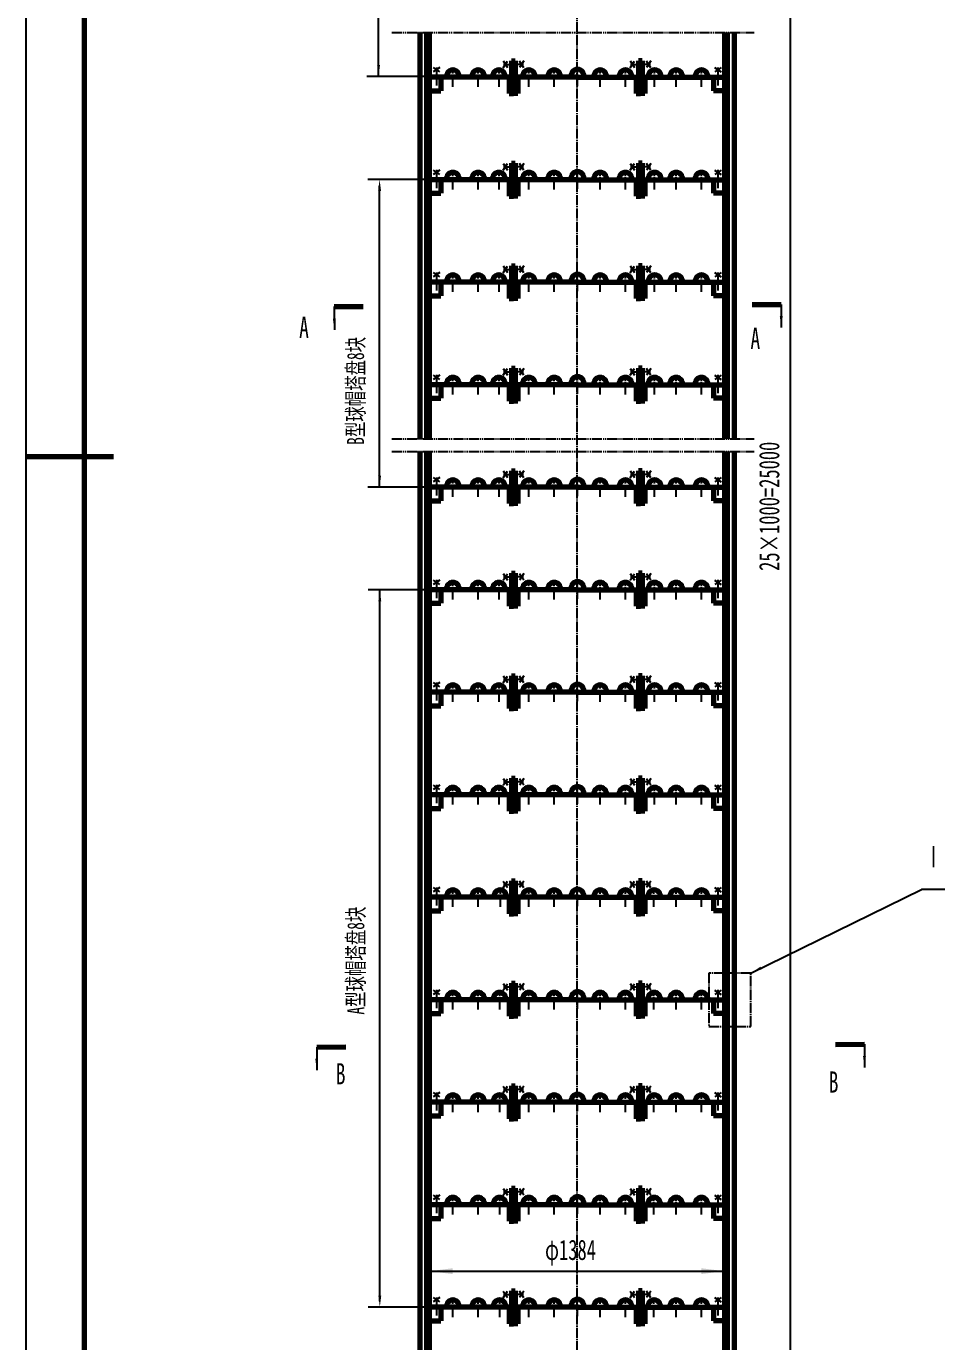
# Model space of a CAD drawing. Header units: millimetres. Extents: x -3570 to 3570, y -5049 to 5049.
# Drawn here: x -3570 to -883, y -2590 to 1259 of the extents above; entities that cross this region are included whole.
import ezdxf

# ---------------------------------------------------------------- set-up
doc = ezdxf.new("R2010")
doc.units = ezdxf.units.MM
doc.linetypes.add('EB_DASHDOT', pattern=[39, 30, -3, 3, -3])
doc.linetypes.add('EB_DASHDOTDOT', pattern=[45, 30, -3, 3, -3, 3, -3])
for name, color, linetype, lineweight in [('CAXA0', 7, 'Continuous', 70), ('CAXA1', 1, 'EB_DASHDOT', 25), ('CAXA3', 7, 'Continuous', 25), ('CAXA4', 3, 'Continuous', 25)]:
    doc.layers.add(name, color=color, linetype=linetype, lineweight=lineweight)
doc.styles.add('UserTxtStyle9', font='SimSun.ttf', dxfattribs={"width": 0.667})
doc.styles.add('标准', font='SIMFANG.TTF', dxfattribs={"width": 0.667})
doc.dimstyles.new('标准', dxfattribs={"dimtxt": 3.5, "dimasz": 4, "dimexe": 2, "dimexo": 0, "dimtad": 1, "dimdsep": 46, "dimtxsty": '标准', "dimcen": 0, "dimdle": 6, "dimaunit": 1, "dimazin": 2, "dimtfac": 1, "dimtdec": 3, "dimtmove": 0, "dimatfit": 3, "dimfxl": 0, "dimtolj": 1, "dimtzin": 0, "dimarcsym": 0})

# ---------------------------------------------------------------- blocks, each defined once
blk = doc.blocks.new('*CAXBLOCK3334')
at = {"layer": 'CAXA4', "linetype": 'Continuous', "lineweight": 25}
blk.add_hatch(color=0, dxfattribs=at).paths.add_polyline_path([(-1450.1, -1511.6), (-1417.7, -1500.5), (-1421.4, -1492.8)], flags=0)
at = {"layer": 'CAXA4', "color": 0, "linetype": 'Continuous', "lineweight": 25}
for p in [(-1450.1, -1511.6), (-882.6, -1267.3)]:
    blk.add_line(p, (-950.8, -1267.3), dxfattribs=at)
at = {"layer": 'CAXA4', "color": 0, "linetype": 'Continuous', "lineweight": 25, "insert": (-943.5, -1139.8), "char_height": 62.04, "attachment_point": 1, "style": 'UserTxtStyle9'}
blk.add_mtext('\\fSimSun;Ⅰ', dxfattribs=at)
blk = doc.blocks.new('CAXBLOCK43', base_point=(-2668.9, 439.2))
at = {"layer": 'CAXA4', "linetype": 'Continuous', "lineweight": 25}
for points in [[(-2668.6, 371.2), (-2673, 405.1), (-2664.5, 405.2)], [(-1360.7, 377.6), (-1365.1, 411.5), (-1356.6, 411.6)]]:
    blk.add_hatch(color=0, dxfattribs=at).paths.add_polyline_path(points, flags=0)
at = {"layer": 'CAXA4', "color": 0, "linetype": 'Continuous', "lineweight": 70}
for p, q in [((-2668.9, 439.2), (-2583.9, 439.6)), ((-1446, 445.2), (-1361, 445.6))]:
    blk.add_line(p, q, dxfattribs=at)
at = {"layer": 'CAXA4', "color": 0, "linetype": 'Continuous', "lineweight": 25}
for p, q in [((-2668.9, 439.2), (-2668.6, 371.2)), ((-1361, 445.6), (-1360.7, 377.6))]:
    blk.add_line(p, q, dxfattribs=at)
at = {"layer": 'CAXA4', "color": 0, "linetype": 'Continuous', "lineweight": 25, "char_height": 62.04, "attachment_point": 1, "style": 'UserTxtStyle9'}
for insert in [(-2771.5, 409.5), (-1450.8, 377.4)]:
    blk.add_mtext('\\fSimSun;A', dxfattribs=dict(at, insert=insert))
blk = doc.blocks.new('CAXBLOCK56', base_point=(-2720.3, -1727.9))
at = {"layer": 'CAXA4', "linetype": 'Continuous', "lineweight": 25}
for points in [[(-2720, -1795.9), (-2724.4, -1762), (-2715.9, -1761.9)], [(-1117.2, -1787.9), (-1121.6, -1753.9), (-1113.1, -1753.9)]]:
    blk.add_hatch(color=0, dxfattribs=at).paths.add_polyline_path(points, flags=0)
at = {"layer": 'CAXA4', "color": 0, "linetype": 'Continuous', "lineweight": 70}
for p, q in [((-2720.3, -1727.9), (-2635.3, -1727.5)), ((-1202.5, -1720.4), (-1117.5, -1719.9))]:
    blk.add_line(p, q, dxfattribs=at)
at = {"layer": 'CAXA4', "color": 0, "linetype": 'Continuous', "lineweight": 25}
for p, q in [((-2720.3, -1727.9), (-2720, -1795.9)), ((-1117.5, -1719.9), (-1117.2, -1787.9))]:
    blk.add_line(p, q, dxfattribs=at)
at = {"layer": 'CAXA4', "color": 0, "linetype": 'Continuous', "lineweight": 25, "char_height": 62.04, "attachment_point": 1, "style": 'UserTxtStyle9'}
for insert in [(-2664.2, -1775.2), (-1221.7, -1799.3)]:
    blk.add_mtext('\\fSimSun;B', dxfattribs=dict(at, insert=insert))
blk = doc.blocks.new('*CAXBLOCK6364')
at = {"layer": 'CAXA4', "linetype": 'Continuous', "lineweight": 25}
for points in [[(-1333.9, 2610.5), (-1325.4, 2542.5), (-1342.4, 2542.5)], [(-1333.9, -2827.2), (-1325.4, -2759.2), (-1342.4, -2759.2)]]:
    blk.add_hatch(color=0, dxfattribs=at).paths.add_polyline_path(points, flags=0)
at = {"layer": 'CAXA4', "color": 0, "linetype": 'Continuous', "lineweight": 25}
for p, q in [((-1526.1, 2610.5), (-1299.9, 2610.5)), ((-1333.9, -2827.2), (-1333.9, 2610.5)), ((-1526.7, -2827.2), (-1299.9, -2827.2))]:
    blk.add_line(p, q, dxfattribs=at)
at = {"layer": 'CAXA4', "color": 0, "linetype": 'Continuous', "lineweight": 25, "insert": (-1426, -334.4), "char_height": 59.5, "attachment_point": 1, "rotation": 90, "style": '标准'}
blk.add_mtext('\\fFangSong_GB2312;25×1000=25000', dxfattribs=at)
blk = doc.blocks.new('CAXBLOCK64', base_point=(3400, -4879))
at = {"layer": 'CAXA0', "color": 0, "linetype": 'Continuous', "lineweight": 25}
blk.add_line((-3570, -5049), (-3570, 5049), dxfattribs=at)
at = {"layer": 'CAXA0', "color": 0, "linetype": 'Continuous', "lineweight": 70}
for p, q in [((-3400, -4879), (-3400, 4879)), ((-3570, 0), (-3315, 0))]:
    blk.add_line(p, q, dxfattribs=at)
blk = doc.blocks.new('*CAXBLOCK7677')
at = {"layer": 'CAXA4', "linetype": 'Continuous', "lineweight": 25}
for points in [[(-2390.7, -2383.9), (-2322.7, -2392.4), (-2322.7, -2375.4)], [(-1526.7, -2383.9), (-1594.7, -2392.4), (-1594.7, -2375.4)]]:
    blk.add_hatch(color=0, dxfattribs=at).paths.add_polyline_path(points, flags=0)
at = {"layer": 'CAXA4', "color": 0, "linetype": 'Continuous', "lineweight": 25}
for p, q in [((-2390.7, -1382.1), (-2390.7, -2417.9)), ((-1526.7, -2029.5), (-1526.7, -2417.9)), ((-2390.7, -2383.9), (-1526.7, -2383.9))]:
    blk.add_line(p, q, dxfattribs=at)
at = {"layer": 'CAXA4', "color": 0, "linetype": 'Continuous', "lineweight": 25, "insert": (-2052.1, -2291.7), "char_height": 59.5, "attachment_point": 1, "style": '标准'}
blk.add_mtext('\\fFangSong_GB2312;φ1384', dxfattribs=at)

msp = doc.modelspace()

# ---------------------------------------------------------------- hatches: boundary and pattern name
at = {"layer": 'CAXA4', "linetype": 'Continuous', "lineweight": 25}
for points in [[(-2539.225, 1112.408), (-2534.975, 1146.408), (-2543.475, 1146.408)], [(-2536.219, 811.295), (-2531.969, 777.295), (-2540.469, 777.295)], [(-2536.219, -89.543), (-2531.969, -55.543), (-2540.469, -55.543)], [(-2535.552, -389.543), (-2531.302, -423.543), (-2539.802, -423.543)], [(-2535.552, -2489.543), (-2531.302, -2455.543), (-2539.802, -2455.543)]]:
    msp.add_hatch(color=256, dxfattribs=at).paths.add_polyline_path(points, flags=0)

# ---------------------------------------------------------------- linework, layer by layer
at = {"layer": 'CAXA0', "linetype": 'EB_DASHDOTDOT', "lineweight": 25}
for p, q in [((-2500.396, 1240.936), (-1440.168, 1240.936)), ((-2500.396, 52.076), (-1440.168, 52.076)), ((-2500.396, 15.289), (-1440.168, 15.289))]:
    msp.add_line(p, q, dxfattribs=at)
at = {"layer": 'CAXA0', "linetype": 'Continuous', "lineweight": 70}
for p, q in [((-2418.678, 1240.936), (-2418.678, 1002.905)), ((-2398.678, 1240.936), (-2398.678, 114.983)), ((-2390.678, 1240.936), (-2390.678, 109.025)), ((-1526.678, 1240.936), (-1526.678, 94.132)), ((-1518.678, 1240.936), (-1518.678, 123.919)), ((-1498.678, 1240.936), (-1498.678, 997.858)), ((-2149.728, 1158.604), (-2149.728, 1062.31)), ((-2149.728, 1158.604), (-2139.224, 1158.604)), ((-2144.476, 1158.604), (-2144.476, 1062.31)), ((-2139.224, 1158.604), (-2139.224, 1062.31)), ((-1778.132, 1158.604), (-1778.132, 1062.31)), ((-1767.628, 1158.604), (-1778.132, 1158.604)), ((-1772.88, 1158.604), (-1772.88, 1062.31)), ((-1767.628, 1158.604), (-1767.628, 1062.31)), ((-1957.208, 1110.457), (-2390.121, 1110.457)), ((-2357.327, 1110.457), (-2357.327, 1070.585)), ((-2157.276, 1110.457), (-2157.276, 1062.31)), ((-2131.676, 1110.457), (-2131.676, 1062.31)), ((-1959.034, 1110.457), (-1526.121, 1110.457)), ((-1785.68, 1110.457), (-1785.68, 1062.31)), ((-1760.08, 1110.457), (-1760.08, 1062.31)), ((-1558.914, 1110.457), (-1558.914, 1070.585)), ((-2390.121, 1070.585), (-2357.327, 1070.585)), ((-2157.276, 1062.31), (-2144.476, 1062.31)), ((-2131.676, 1062.31), (-2144.476, 1062.31)), ((-1785.68, 1062.31), (-1772.88, 1062.31)), ((-1760.08, 1062.31), (-1772.88, 1062.31)), ((-1526.121, 1070.585), (-1558.914, 1070.585)), ((-2418.678, 1032.437), (-2418.678, 52.076)), ((-1498.678, 1014.565), (-1498.678, 52.076)), ((-2149.728, 858.604), (-2149.728, 762.31)), ((-2149.728, 858.604), (-2139.224, 858.604)), ((-2144.476, 858.604), (-2144.476, 762.31)), ((-2139.224, 858.604), (-2139.224, 762.31)), ((-1778.132, 858.604), (-1778.132, 762.31)), ((-1767.628, 858.604), (-1778.132, 858.604)), ((-1772.88, 858.604), (-1772.88, 762.31)), ((-1767.628, 858.604), (-1767.628, 762.31)), ((-1957.208, 810.457), (-2390.121, 810.457)), ((-2357.327, 810.457), (-2357.327, 770.585)), ((-2157.276, 810.457), (-2157.276, 762.31)), ((-2131.676, 810.457), (-2131.676, 762.31)), ((-1959.034, 810.457), (-1526.121, 810.457)), ((-1785.68, 810.457), (-1785.68, 762.31)), ((-1760.08, 810.457), (-1760.08, 762.31)), ((-1558.914, 810.457), (-1558.914, 770.585)), ((-2390.121, 770.585), (-2357.327, 770.585)), ((-1526.121, 770.585), (-1558.914, 770.585)), ((-2157.276, 762.31), (-2144.476, 762.31)), ((-2131.676, 762.31), (-2144.476, 762.31)), ((-1785.68, 762.31), (-1772.88, 762.31)), ((-1760.08, 762.31), (-1772.88, 762.31)), ((-2149.728, 558.604), (-2149.728, 462.31)), ((-2149.728, 558.604), (-2139.224, 558.604)), ((-2144.476, 558.604), (-2144.476, 462.31)), ((-2139.224, 558.604), (-2139.224, 462.31)), ((-1778.132, 558.604), (-1778.132, 462.31)), ((-1767.628, 558.604), (-1778.132, 558.604)), ((-1772.88, 558.604), (-1772.88, 462.31)), ((-1767.628, 558.604), (-1767.628, 462.31)), ((-1957.208, 510.457), (-2390.121, 510.457)), ((-2357.327, 510.457), (-2357.327, 470.585)), ((-2157.276, 510.457), (-2157.276, 462.31)), ((-2131.676, 510.457), (-2131.676, 462.31)), ((-1959.034, 510.457), (-1526.121, 510.457)), ((-1785.68, 510.457), (-1785.68, 462.31)), ((-1760.08, 510.457), (-1760.08, 462.31)), ((-1558.914, 510.457), (-1558.914, 470.585)), ((-2390.121, 470.585), (-2357.327, 470.585)), ((-2157.276, 462.31), (-2144.476, 462.31)), ((-2131.676, 462.31), (-2144.476, 462.31)), ((-1785.68, 462.31), (-1772.88, 462.31)), ((-1760.08, 462.31), (-1772.88, 462.31)), ((-1526.121, 470.585), (-1558.914, 470.585)), ((-2149.728, 258.604), (-2149.728, 162.31)), ((-2149.728, 258.604), (-2139.224, 258.604)), ((-2144.476, 258.604), (-2144.476, 162.31)), ((-2139.224, 258.604), (-2139.224, 162.31)), ((-1778.132, 258.604), (-1778.132, 162.31)), ((-1767.628, 258.604), (-1778.132, 258.604)), ((-1772.88, 258.604), (-1772.88, 162.31)), ((-1767.628, 258.604), (-1767.628, 162.31)), ((-1957.208, 210.457), (-2390.121, 210.457)), ((-2357.327, 210.457), (-2357.327, 170.585)), ((-2157.276, 210.457), (-2157.276, 162.31)), ((-2131.676, 210.457), (-2131.676, 162.31)), ((-1959.034, 210.457), (-1526.121, 210.457)), ((-1785.68, 210.457), (-1785.68, 162.31)), ((-1760.08, 210.457), (-1760.08, 162.31)), ((-1558.914, 210.457), (-1558.914, 170.585)), ((-2390.121, 170.585), (-2357.327, 170.585)), ((-2157.276, 162.31), (-2144.476, 162.31)), ((-2131.676, 162.31), (-2144.476, 162.31)), ((-1785.68, 162.31), (-1772.88, 162.31)), ((-1760.08, 162.31), (-1772.88, 162.31)), ((-1526.121, 170.585), (-1558.914, 170.585)), ((-2398.678, 141.811), (-2398.678, 52.076)), ((-2390.678, 141.811), (-2390.678, 52.076)), ((-1526.678, 141.811), (-1526.678, 52.076)), ((-1518.678, 141.811), (-1518.678, 52.076)), ((-2418.678, 15.289), (-2418.678, -1660.691)), ((-2398.678, 15.289), (-2398.678, -1550.302)), ((-2390.678, 15.289), (-2390.678, -1655.435)), ((-1526.678, 15.289), (-1526.678, -1623.895)), ((-1518.678, 15.289), (-1518.678, -1573.957)), ((-1498.678, 15.289), (-1498.678, -1655.435)), ((-2149.728, -41.396), (-2149.728, -137.69)), ((-2149.728, -41.396), (-2139.224, -41.396)), ((-2144.476, -41.396), (-2144.476, -137.69)), ((-2139.224, -41.396), (-2139.224, -137.69)), ((-1778.132, -41.396), (-1778.132, -137.69)), ((-1767.628, -41.396), (-1778.132, -41.396)), ((-1772.88, -41.396), (-1772.88, -137.69)), ((-1767.628, -41.396), (-1767.628, -137.69)), ((-1957.208, -89.543), (-2390.121, -89.543)), ((-2357.327, -89.543), (-2357.327, -129.415)), ((-2157.276, -89.543), (-2157.276, -137.69)), ((-2131.676, -89.543), (-2131.676, -137.69)), ((-1959.034, -89.543), (-1526.121, -89.543)), ((-1785.68, -89.543), (-1785.68, -137.69)), ((-1760.08, -89.543), (-1760.08, -137.69)), ((-1558.914, -89.543), (-1558.914, -129.415)), ((-2390.121, -129.415), (-2357.327, -129.415)), ((-2157.276, -137.69), (-2144.476, -137.69)), ((-2131.676, -137.69), (-2144.476, -137.69)), ((-1785.68, -137.69), (-1772.88, -137.69)), ((-1760.08, -137.69), (-1772.88, -137.69)), ((-1526.121, -129.415), (-1558.914, -129.415)), ((-2149.728, -341.396), (-2149.728, -437.69)), ((-2149.728, -341.396), (-2139.224, -341.396)), ((-2144.476, -341.396), (-2144.476, -437.69)), ((-2139.224, -341.396), (-2139.224, -437.69)), ((-1778.132, -341.396), (-1778.132, -437.69)), ((-1767.628, -341.396), (-1778.132, -341.396)), ((-1772.88, -341.396), (-1772.88, -437.69)), ((-1767.628, -341.396), (-1767.628, -437.69)), ((-1957.208, -389.543), (-2390.121, -389.543)), ((-2357.327, -389.543), (-2357.327, -429.415)), ((-2157.276, -389.543), (-2157.276, -437.69)), ((-2131.676, -389.543), (-2131.676, -437.69)), ((-1959.034, -389.543), (-1526.121, -389.543)), ((-1785.68, -389.543), (-1785.68, -437.69)), ((-1760.08, -389.543), (-1760.08, -437.69)), ((-1558.914, -389.543), (-1558.914, -429.415)), ((-2390.121, -429.415), (-2357.327, -429.415)), ((-2157.276, -437.69), (-2144.476, -437.69)), ((-2131.676, -437.69), (-2144.476, -437.69)), ((-1785.68, -437.69), (-1772.88, -437.69)), ((-1760.08, -437.69), (-1772.88, -437.69)), ((-1526.121, -429.415), (-1558.914, -429.415)), ((-2149.728, -641.396), (-2149.728, -737.69)), ((-2149.728, -641.396), (-2139.224, -641.396)), ((-2144.476, -641.396), (-2144.476, -737.69)), ((-2139.224, -641.396), (-2139.224, -737.69)), ((-1778.132, -641.396), (-1778.132, -737.69)), ((-1767.628, -641.396), (-1778.132, -641.396)), ((-1772.88, -641.396), (-1772.88, -737.69)), ((-1767.628, -641.396), (-1767.628, -737.69)), ((-1957.208, -689.543), (-2390.121, -689.543)), ((-2357.327, -689.543), (-2357.327, -729.415)), ((-2157.276, -689.543), (-2157.276, -737.69)), ((-2131.676, -689.543), (-2131.676, -737.69)), ((-1959.034, -689.543), (-1526.121, -689.543)), ((-1785.68, -689.543), (-1785.68, -737.69)), ((-1760.08, -689.543), (-1760.08, -737.69)), ((-1558.914, -689.543), (-1558.914, -729.415)), ((-2390.121, -729.415), (-2357.327, -729.415)), ((-1526.121, -729.415), (-1558.914, -729.415)), ((-2157.276, -737.69), (-2144.476, -737.69)), ((-2131.676, -737.69), (-2144.476, -737.69)), ((-1785.68, -737.69), (-1772.88, -737.69)), ((-1760.08, -737.69), (-1772.88, -737.69)), ((-2149.728, -941.396), (-2149.728, -1037.69)), ((-2149.728, -941.396), (-2139.224, -941.396)), ((-2144.476, -941.396), (-2144.476, -1037.69)), ((-2139.224, -941.396), (-2139.224, -1037.69)), ((-1778.132, -941.396), (-1778.132, -1037.69)), ((-1767.628, -941.396), (-1778.132, -941.396)), ((-1772.88, -941.396), (-1772.88, -1037.69)), ((-1767.628, -941.396), (-1767.628, -1037.69)), ((-1957.208, -989.543), (-2390.121, -989.543)), ((-2357.327, -989.543), (-2357.327, -1029.415)), ((-2157.276, -989.543), (-2157.276, -1037.69)), ((-2131.676, -989.543), (-2131.676, -1037.69)), ((-1959.034, -989.543), (-1526.121, -989.543)), ((-1785.68, -989.543), (-1785.68, -1037.69)), ((-1760.08, -989.543), (-1760.08, -1037.69)), ((-1558.914, -989.543), (-1558.914, -1029.415)), ((-2390.121, -1029.415), (-2357.327, -1029.415)), ((-2157.276, -1037.69), (-2144.476, -1037.69)), ((-2131.676, -1037.69), (-2144.476, -1037.69)), ((-1785.68, -1037.69), (-1772.88, -1037.69)), ((-1760.08, -1037.69), (-1772.88, -1037.69)), ((-1526.121, -1029.415), (-1558.914, -1029.415)), ((-2149.728, -1241.396), (-2149.728, -1337.69)), ((-2149.728, -1241.396), (-2139.224, -1241.396)), ((-2144.476, -1241.396), (-2144.476, -1337.69)), ((-2139.224, -1241.396), (-2139.224, -1337.69)), ((-1778.132, -1241.396), (-1778.132, -1337.69)), ((-1767.628, -1241.396), (-1778.132, -1241.396)), ((-1772.88, -1241.396), (-1772.88, -1337.69)), ((-1767.628, -1241.396), (-1767.628, -1337.69)), ((-1957.208, -1289.543), (-2390.121, -1289.543)), ((-2357.327, -1289.543), (-2357.327, -1329.415)), ((-2157.276, -1289.543), (-2157.276, -1337.69)), ((-2131.676, -1289.543), (-2131.676, -1337.69)), ((-1959.034, -1289.543), (-1526.121, -1289.543)), ((-1785.68, -1289.543), (-1785.68, -1337.69)), ((-1760.08, -1289.543), (-1760.08, -1337.69)), ((-1558.914, -1289.543), (-1558.914, -1329.415)), ((-2390.121, -1329.415), (-2357.327, -1329.415)), ((-2157.276, -1337.69), (-2144.476, -1337.69)), ((-2131.676, -1337.69), (-2144.476, -1337.69)), ((-1785.68, -1337.69), (-1772.88, -1337.69)), ((-1760.08, -1337.69), (-1772.88, -1337.69)), ((-1526.121, -1329.415), (-1558.914, -1329.415)), ((-2418.678, -1382.068), (-2418.678, -3760.66)), ((-2398.678, -1382.068), (-2398.678, -3759.857)), ((-2390.678, -1382.068), (-2390.678, -3759.53)), ((-1526.678, -1382.068), (-1526.678, -2045.931)), ((-1518.678, -1382.068), (-1518.678, -3759.857)), ((-1498.678, -1382.068), (-1498.678, -3760.66)), ((-2149.728, -1541.396), (-2149.728, -1637.69)), ((-2149.728, -1541.396), (-2139.224, -1541.396)), ((-2144.476, -1541.396), (-2144.476, -1637.69)), ((-2139.224, -1541.396), (-2139.224, -1637.69)), ((-1778.132, -1541.396), (-1778.132, -1637.69)), ((-1767.628, -1541.396), (-1778.132, -1541.396)), ((-1772.88, -1541.396), (-1772.88, -1637.69)), ((-1767.628, -1541.396), (-1767.628, -1637.69)), ((-1957.208, -1589.543), (-2390.121, -1589.543)), ((-2357.327, -1589.543), (-2357.327, -1629.415)), ((-2157.276, -1589.543), (-2157.276, -1637.69)), ((-2131.676, -1589.543), (-2131.676, -1637.69)), ((-1959.034, -1589.543), (-1526.121, -1589.543)), ((-1785.68, -1589.543), (-1785.68, -1637.69)), ((-1760.08, -1589.543), (-1760.08, -1637.69)), ((-1558.914, -1589.543), (-1558.914, -1629.415)), ((-2390.121, -1629.415), (-2357.327, -1629.415)), ((-2157.276, -1637.69), (-2144.476, -1637.69)), ((-2131.676, -1637.69), (-2144.476, -1637.69)), ((-1785.68, -1637.69), (-1772.88, -1637.69)), ((-1760.08, -1637.69), (-1772.88, -1637.69)), ((-1526.121, -1629.415), (-1558.914, -1629.415)), ((-2149.728, -1841.396), (-2149.728, -1937.69)), ((-2149.728, -1841.396), (-2139.224, -1841.396)), ((-2144.476, -1841.396), (-2144.476, -1937.69)), ((-2139.224, -1841.396), (-2139.224, -1937.69)), ((-1778.132, -1841.396), (-1778.132, -1937.69)), ((-1767.628, -1841.396), (-1778.132, -1841.396)), ((-1772.88, -1841.396), (-1772.88, -1937.69)), ((-1767.628, -1841.396), (-1767.628, -1937.69)), ((-1957.208, -1889.543), (-2390.121, -1889.543)), ((-2357.327, -1889.543), (-2357.327, -1929.415)), ((-2157.276, -1889.543), (-2157.276, -1937.69)), ((-2131.676, -1889.543), (-2131.676, -1937.69)), ((-1959.034, -1889.543), (-1526.121, -1889.543)), ((-1785.68, -1889.543), (-1785.68, -1937.69)), ((-1760.08, -1889.543), (-1760.08, -1937.69)), ((-1558.914, -1889.543), (-1558.914, -1929.415)), ((-2390.121, -1929.415), (-2357.327, -1929.415)), ((-2157.276, -1937.69), (-2144.476, -1937.69)), ((-2131.676, -1937.69), (-2144.476, -1937.69)), ((-1785.68, -1937.69), (-1772.88, -1937.69)), ((-1760.08, -1937.69), (-1772.88, -1937.69)), ((-1526.121, -1929.415), (-1558.914, -1929.415)), ((-1526.678, -2029.544), (-1526.678, -2936.897)), ((-2149.728, -2141.396), (-2149.728, -2237.69)), ((-2149.728, -2141.396), (-2139.224, -2141.396)), ((-2144.476, -2141.396), (-2144.476, -2237.69)), ((-2139.224, -2141.396), (-2139.224, -2237.69)), ((-1778.132, -2141.396), (-1778.132, -2237.69)), ((-1767.628, -2141.396), (-1778.132, -2141.396)), ((-1772.88, -2141.396), (-1772.88, -2237.69)), ((-1767.628, -2141.396), (-1767.628, -2237.69)), ((-1957.208, -2189.543), (-2390.121, -2189.543)), ((-2357.327, -2189.543), (-2357.327, -2229.415)), ((-2157.276, -2189.543), (-2157.276, -2237.69)), ((-2131.676, -2189.543), (-2131.676, -2237.69)), ((-1959.034, -2189.543), (-1526.121, -2189.543)), ((-1785.68, -2189.543), (-1785.68, -2237.69)), ((-1760.08, -2189.543), (-1760.08, -2237.69)), ((-1558.914, -2189.543), (-1558.914, -2229.415)), ((-2390.121, -2229.415), (-2357.327, -2229.415)), ((-1526.121, -2229.415), (-1558.914, -2229.415)), ((-2157.276, -2237.69), (-2144.476, -2237.69)), ((-2131.676, -2237.69), (-2144.476, -2237.69)), ((-1785.68, -2237.69), (-1772.88, -2237.69)), ((-1760.08, -2237.69), (-1772.88, -2237.69)), ((-2149.728, -2441.396), (-2149.728, -2537.69)), ((-2149.728, -2441.396), (-2139.224, -2441.396)), ((-2144.476, -2441.396), (-2144.476, -2537.69)), ((-2139.224, -2441.396), (-2139.224, -2537.69)), ((-1778.132, -2441.396), (-1778.132, -2537.69)), ((-1767.628, -2441.396), (-1778.132, -2441.396)), ((-1772.88, -2441.396), (-1772.88, -2537.69)), ((-1767.628, -2441.396), (-1767.628, -2537.69)), ((-1957.208, -2489.543), (-2390.121, -2489.543)), ((-2357.327, -2489.543), (-2357.327, -2529.415)), ((-2157.276, -2489.543), (-2157.276, -2537.69)), ((-2131.676, -2489.543), (-2131.676, -2537.69)), ((-1959.034, -2489.543), (-1526.121, -2489.543)), ((-1785.68, -2489.543), (-1785.68, -2537.69)), ((-1760.08, -2489.543), (-1760.08, -2537.69)), ((-1558.914, -2489.543), (-1558.914, -2529.415)), ((-2390.121, -2529.415), (-2357.327, -2529.415)), ((-2157.276, -2537.69), (-2144.476, -2537.69)), ((-2131.676, -2537.69), (-2144.476, -2537.69)), ((-1785.68, -2537.69), (-1772.88, -2537.69)), ((-1760.08, -2537.69), (-1772.88, -2537.69)), ((-1526.121, -2529.415), (-1558.914, -2529.415))]:
    msp.add_line(p, q, dxfattribs=at)
at = {"layer": 'CAXA0', "linetype": 'EB_DASHDOT', "lineweight": 25}
for p, q in [((-1450.072, -1511.585), (-1572.948, -1511.585)), ((-1572.948, -1511.585), (-1572.948, -1667.757)), ((-1450.072, -1667.757), (-1450.072, -1511.585)), ((-1572.948, -1667.757), (-1450.072, -1667.757))]:
    msp.add_line(p, q, dxfattribs=at)
at = {"layer": 'CAXA0', "linetype": 'Continuous', "lineweight": 70}
for centre, start, end in [((-2321.935, 1113.184), 354.397342, 185.985619), ((-2247.8, 1113.184), 354.397342, 185.985619), ((-2187.385, 1113.184), 354.397342, 185.985619), ((-2099.529, 1113.184), 354.397342, 185.985619), ((-2025.393, 1113.184), 354.397342, 185.985619), ((-1957.208, 1115.262), 354.397342, 185.985619), ((-1890.848, 1113.184), 354.014381, 185.602658), ((-1816.713, 1113.184), 354.014381, 185.602658), ((-1731.467, 1113.184), 354.014381, 185.602658), ((-1668.442, 1113.184), 354.014381, 185.602658), ((-1594.306, 1113.184), 354.014381, 185.602658), ((-2321.935, 813.184), 354.397342, 185.985619), ((-2247.8, 813.184), 354.397342, 185.985619), ((-2187.385, 813.184), 354.397342, 185.985619), ((-2099.529, 813.184), 354.397342, 185.985619), ((-2025.393, 813.184), 354.397342, 185.985619), ((-1957.208, 815.262), 354.397342, 185.985619), ((-1890.848, 813.184), 354.014381, 185.602658), ((-1816.713, 813.184), 354.014381, 185.602658), ((-1731.467, 813.184), 354.014381, 185.602658), ((-1668.442, 813.184), 354.014381, 185.602658), ((-1594.306, 813.184), 354.014381, 185.602658), ((-2321.935, 513.184), 354.397342, 185.985619), ((-2247.8, 513.184), 354.397342, 185.985619), ((-2187.385, 513.184), 354.397342, 185.985619), ((-2099.529, 513.184), 354.397342, 185.985619), ((-2025.393, 513.184), 354.397342, 185.985619), ((-1957.208, 515.262), 354.397342, 185.985619), ((-1890.848, 513.184), 354.014381, 185.602658), ((-1816.713, 513.184), 354.014381, 185.602658), ((-1731.467, 513.184), 354.014381, 185.602658), ((-1668.442, 513.184), 354.014381, 185.602658), ((-1594.306, 513.184), 354.014381, 185.602658), ((-2321.935, 213.184), 354.397342, 185.985619), ((-2247.8, 213.184), 354.397342, 185.985619), ((-2187.385, 213.184), 354.397342, 185.985619), ((-2099.529, 213.184), 354.397342, 185.985619), ((-2025.393, 213.184), 354.397342, 185.985619), ((-1957.208, 215.262), 354.397342, 185.985619), ((-1890.848, 213.184), 354.014381, 185.602658), ((-1816.713, 213.184), 354.014381, 185.602658), ((-1731.467, 213.184), 354.014381, 185.602658), ((-1668.442, 213.184), 354.014381, 185.602658), ((-1594.306, 213.184), 354.014381, 185.602658), ((-2321.935, -86.816), 354.397342, 185.985619), ((-2247.8, -86.816), 354.397342, 185.985619), ((-2187.385, -86.816), 354.397342, 185.985619), ((-2099.529, -86.816), 354.397342, 185.985619), ((-2025.393, -86.816), 354.397342, 185.985619), ((-1957.208, -84.738), 354.397342, 185.985619), ((-1890.848, -86.816), 354.014381, 185.602658), ((-1816.713, -86.816), 354.014381, 185.602658), ((-1731.467, -86.816), 354.014381, 185.602658), ((-1668.442, -86.816), 354.014381, 185.602658), ((-1594.306, -86.816), 354.014381, 185.602658), ((-2321.935, -386.816), 354.397342, 185.985619), ((-2247.8, -386.816), 354.397342, 185.985619), ((-2187.385, -386.816), 354.397342, 185.985619), ((-2099.529, -386.816), 354.397342, 185.985619), ((-2025.393, -386.816), 354.397342, 185.985619), ((-1957.208, -384.738), 354.397342, 185.985619), ((-1890.848, -386.816), 354.014381, 185.602658), ((-1816.713, -386.816), 354.014381, 185.602658), ((-1731.467, -386.816), 354.014381, 185.602658), ((-1668.442, -386.816), 354.014381, 185.602658), ((-1594.306, -386.816), 354.014381, 185.602658), ((-2321.935, -686.816), 354.397342, 185.985619), ((-2247.8, -686.816), 354.397342, 185.985619), ((-2187.385, -686.816), 354.397342, 185.985619), ((-2099.529, -686.816), 354.397342, 185.985619), ((-2025.393, -686.816), 354.397342, 185.985619), ((-1957.208, -684.738), 354.397342, 185.985619), ((-1890.848, -686.816), 354.014381, 185.602658), ((-1816.713, -686.816), 354.014381, 185.602658), ((-1731.467, -686.816), 354.014381, 185.602658), ((-1668.442, -686.816), 354.014381, 185.602658), ((-1594.306, -686.816), 354.014381, 185.602658), ((-2321.935, -986.816), 354.397342, 185.985619), ((-2247.8, -986.816), 354.397342, 185.985619), ((-2187.385, -986.816), 354.397342, 185.985619), ((-2099.529, -986.816), 354.397342, 185.985619), ((-2025.393, -986.816), 354.397342, 185.985619), ((-1957.208, -984.738), 354.397342, 185.985619), ((-1890.848, -986.816), 354.014381, 185.602658), ((-1816.713, -986.816), 354.014381, 185.602658), ((-1731.467, -986.816), 354.014381, 185.602658), ((-1668.442, -986.816), 354.014381, 185.602658), ((-1594.306, -986.816), 354.014381, 185.602658), ((-2321.935, -1286.816), 354.397342, 185.985619), ((-2247.8, -1286.816), 354.397342, 185.985619), ((-2183.484, -1286.816), 354.397342, 185.985619), ((-2099.529, -1286.816), 354.397342, 185.985619), ((-2025.393, -1286.816), 354.397342, 185.985619), ((-1957.208, -1284.738), 354.397342, 185.985619), ((-1890.848, -1286.816), 354.014381, 185.602658), ((-1816.713, -1286.816), 354.014381, 185.602658), ((-1732.715, -1286.816), 354.014381, 185.602658), ((-1668.442, -1286.816), 354.014381, 185.602658), ((-1594.306, -1286.816), 354.014381, 185.602658), ((-2321.935, -1586.816), 354.397342, 185.985619), ((-2247.8, -1586.816), 354.397342, 185.985619), ((-2185.434, -1586.816), 354.397342, 185.985619), ((-2099.529, -1586.816), 354.397342, 185.985619), ((-2025.393, -1586.816), 354.397342, 185.985619), ((-1957.208, -1584.738), 354.397342, 185.985619), ((-1890.848, -1586.816), 354.014381, 185.602658), ((-1816.713, -1586.816), 354.014381, 185.602658), ((-1732.715, -1586.816), 354.014381, 185.602658), ((-1668.442, -1586.816), 354.014381, 185.602658), ((-1594.306, -1586.816), 354.014381, 185.602658), ((-2321.935, -1886.816), 354.397342, 185.985619), ((-2247.8, -1886.816), 354.397342, 185.985619), ((-2185.434, -1886.816), 354.397342, 185.985619), ((-2099.529, -1886.816), 354.397342, 185.985619), ((-2025.393, -1886.816), 354.397342, 185.985619), ((-1957.208, -1884.738), 354.397342, 185.985619), ((-1890.848, -1886.816), 354.014381, 185.602658), ((-1816.713, -1886.816), 354.014381, 185.602658), ((-1732.715, -1886.816), 354.014381, 185.602658), ((-1668.442, -1886.816), 354.014381, 185.602658), ((-1594.306, -1886.816), 354.014381, 185.602658), ((-2321.935, -2186.816), 354.397342, 185.985619), ((-2247.8, -2186.816), 354.397342, 185.985619), ((-2185.434, -2186.816), 354.397342, 185.985619), ((-2099.529, -2186.816), 354.397342, 185.985619), ((-2025.393, -2186.816), 354.397342, 185.985619), ((-1957.208, -2184.738), 354.397342, 185.985619), ((-1890.848, -2186.816), 354.014381, 185.602658), ((-1816.713, -2186.816), 354.014381, 185.602658), ((-1732.715, -2186.816), 354.014381, 185.602658), ((-1668.442, -2186.816), 354.014381, 185.602658), ((-1594.306, -2186.816), 354.014381, 185.602658), ((-2321.935, -2486.816), 354.397342, 185.985619), ((-2247.8, -2486.816), 354.397342, 185.985619), ((-2185.434, -2486.816), 354.397342, 185.985619), ((-2099.529, -2486.816), 354.397342, 185.985619), ((-2025.393, -2486.816), 354.397342, 185.985619), ((-1957.208, -2484.738), 354.397342, 185.985619), ((-1890.848, -2486.816), 354.014381, 185.602658), ((-1816.713, -2486.816), 354.014381, 185.602658), ((-1732.715, -2486.816), 354.014381, 185.602658), ((-1668.442, -2486.816), 354.014381, 185.602658), ((-1594.306, -2486.816), 354.014381, 185.602658)]:
    msp.add_arc(centre, 18.731, start, end, dxfattribs=at)
at = {"layer": 'CAXA1', "linetype": 'EB_DASHDOT', "lineweight": 25}
msp.add_line((-1958.678, 4314.562), (-1958.678, -4431.146), dxfattribs=at)
at = {"layer": 'CAXA3', "linetype": 'Continuous', "lineweight": 25}
for p, q in [((-2174.629, 1157.934), (-2161.951, 1138.659)), ((-2174.629, 1138.109), (-2161.951, 1157.383)), ((-2114.323, 1157.934), (-2127.001, 1138.659)), ((-2114.323, 1138.109), (-2127.001, 1157.383)), ((-1803.033, 1157.934), (-1790.356, 1138.659)), ((-1803.033, 1138.109), (-1790.356, 1157.383)), ((-1742.728, 1157.934), (-1755.405, 1138.659)), ((-1742.728, 1138.109), (-1755.405, 1157.383)), ((-2379.89, 1138.579), (-2360.616, 1125.901)), ((-2360.065, 1138.579), (-2379.339, 1125.901)), ((-2369.977, 1139.061), (-2369.977, 1086.009)), ((-2173.797, 1148.021), (-2143.508, 1148.021)), ((-2115.155, 1148.021), (-2145.443, 1148.021)), ((-1802.201, 1148.021), (-1771.913, 1148.021)), ((-1743.559, 1148.021), (-1773.848, 1148.021)), ((-1556.177, 1138.579), (-1536.902, 1125.901)), ((-1536.351, 1138.579), (-1555.626, 1125.901)), ((-1546.264, 1139.061), (-1546.264, 1086.009)), ((-2174.629, 857.934), (-2161.951, 838.659)), ((-2174.629, 838.109), (-2161.951, 857.383)), ((-2173.797, 848.021), (-2143.508, 848.021)), ((-2115.155, 848.021), (-2145.443, 848.021)), ((-2114.323, 857.934), (-2127.001, 838.659)), ((-2114.323, 838.109), (-2127.001, 857.383)), ((-1803.033, 857.934), (-1790.356, 838.659)), ((-1803.033, 838.109), (-1790.356, 857.383)), ((-1802.201, 848.021), (-1771.913, 848.021)), ((-1743.559, 848.021), (-1773.848, 848.021)), ((-1742.728, 857.934), (-1755.405, 838.659)), ((-1742.728, 838.109), (-1755.405, 857.383)), ((-2379.89, 838.579), (-2360.616, 825.901)), ((-2360.065, 838.579), (-2379.339, 825.901)), ((-2369.977, 839.061), (-2369.977, 786.009)), ((-1556.177, 838.579), (-1536.902, 825.901)), ((-1536.351, 838.579), (-1555.626, 825.901)), ((-1546.264, 839.061), (-1546.264, 786.009)), ((-2369.977, 539.061), (-2369.977, 486.009)), ((-2174.629, 557.934), (-2161.951, 538.659)), ((-2174.629, 538.109), (-2161.951, 557.383)), ((-2173.797, 548.021), (-2143.508, 548.021)), ((-2115.155, 548.021), (-2145.443, 548.021)), ((-2114.323, 557.934), (-2127.001, 538.659)), ((-2114.323, 538.109), (-2127.001, 557.383)), ((-1803.033, 557.934), (-1790.356, 538.659)), ((-1803.033, 538.109), (-1790.356, 557.383)), ((-1802.201, 548.021), (-1771.913, 548.021)), ((-1743.559, 548.021), (-1773.848, 548.021)), ((-1742.728, 557.934), (-1755.405, 538.659)), ((-1742.728, 538.109), (-1755.405, 557.383)), ((-1546.264, 539.061), (-1546.264, 486.009)), ((-2379.89, 538.579), (-2360.616, 525.901)), ((-2360.065, 538.579), (-2379.339, 525.901)), ((-1556.177, 538.579), (-1536.902, 525.901)), ((-1536.351, 538.579), (-1555.626, 525.901)), ((-2379.89, 238.579), (-2360.616, 225.901)), ((-2360.065, 238.579), (-2379.339, 225.901)), ((-2369.977, 239.061), (-2369.977, 186.009)), ((-2174.629, 257.934), (-2161.951, 238.659)), ((-2174.629, 238.109), (-2161.951, 257.383)), ((-2173.797, 248.021), (-2143.508, 248.021)), ((-2115.155, 248.021), (-2145.443, 248.021)), ((-2114.323, 257.934), (-2127.001, 238.659)), ((-2114.323, 238.109), (-2127.001, 257.383)), ((-1803.033, 257.934), (-1790.356, 238.659)), ((-1803.033, 238.109), (-1790.356, 257.383)), ((-1802.201, 248.021), (-1771.913, 248.021)), ((-1743.559, 248.021), (-1773.848, 248.021)), ((-1742.728, 257.934), (-1755.405, 238.659)), ((-1742.728, 238.109), (-1755.405, 257.383)), ((-1556.177, 238.579), (-1536.902, 225.901)), ((-1536.351, 238.579), (-1555.626, 225.901)), ((-1546.264, 239.061), (-1546.264, 186.009)), ((-2379.89, -61.421), (-2360.616, -74.099)), ((-2360.065, -61.421), (-2379.339, -74.099)), ((-2369.977, -60.939), (-2369.977, -113.991)), ((-2174.629, -42.066), (-2161.951, -61.341)), ((-2174.629, -61.891), (-2161.951, -42.617)), ((-2173.797, -51.979), (-2143.508, -51.979)), ((-2115.155, -51.979), (-2145.443, -51.979)), ((-2114.323, -42.066), (-2127.001, -61.341)), ((-2114.323, -61.891), (-2127.001, -42.617)), ((-1803.033, -42.066), (-1790.356, -61.341)), ((-1803.033, -61.891), (-1790.356, -42.617)), ((-1802.201, -51.979), (-1771.913, -51.979)), ((-1743.559, -51.979), (-1773.848, -51.979)), ((-1742.728, -42.066), (-1755.405, -61.341)), ((-1742.728, -61.891), (-1755.405, -42.617)), ((-1556.177, -61.421), (-1536.902, -74.099)), ((-1536.351, -61.421), (-1555.626, -74.099)), ((-1546.264, -60.939), (-1546.264, -113.991)), ((-2174.629, -342.066), (-2161.951, -361.341)), ((-2174.629, -361.891), (-2161.951, -342.617)), ((-2114.323, -342.066), (-2127.001, -361.341)), ((-2114.323, -361.891), (-2127.001, -342.617)), ((-1803.033, -342.066), (-1790.356, -361.341)), ((-1803.033, -361.891), (-1790.356, -342.617)), ((-1742.728, -342.066), (-1755.405, -361.341)), ((-1742.728, -361.891), (-1755.405, -342.617)), ((-2379.89, -361.421), (-2360.616, -374.099)), ((-2360.065, -361.421), (-2379.339, -374.099)), ((-2369.977, -360.939), (-2369.977, -413.991)), ((-2173.797, -351.979), (-2143.508, -351.979)), ((-2115.155, -351.979), (-2145.443, -351.979)), ((-1802.201, -351.979), (-1771.913, -351.979)), ((-1743.559, -351.979), (-1773.848, -351.979)), ((-1556.177, -361.421), (-1536.902, -374.099)), ((-1536.351, -361.421), (-1555.626, -374.099)), ((-1546.264, -360.939), (-1546.264, -413.991)), ((-2174.629, -642.066), (-2161.951, -661.341)), ((-2174.629, -661.891), (-2161.951, -642.617)), ((-2173.797, -651.979), (-2143.508, -651.979)), ((-2115.155, -651.979), (-2145.443, -651.979)), ((-2114.323, -642.066), (-2127.001, -661.341)), ((-2114.323, -661.891), (-2127.001, -642.617)), ((-1803.033, -642.066), (-1790.356, -661.341)), ((-1803.033, -661.891), (-1790.356, -642.617)), ((-1802.201, -651.979), (-1771.913, -651.979)), ((-1743.559, -651.979), (-1773.848, -651.979)), ((-1742.728, -642.066), (-1755.405, -661.341)), ((-1742.728, -661.891), (-1755.405, -642.617)), ((-2379.89, -661.421), (-2360.616, -674.099)), ((-2360.065, -661.421), (-2379.339, -674.099)), ((-2369.977, -660.939), (-2369.977, -713.991)), ((-1556.177, -661.421), (-1536.902, -674.099)), ((-1536.351, -661.421), (-1555.626, -674.099)), ((-1546.264, -660.939), (-1546.264, -713.991)), ((-2379.89, -961.421), (-2360.616, -974.099)), ((-2360.065, -961.421), (-2379.339, -974.099)), ((-2369.977, -960.939), (-2369.977, -1013.991)), ((-2174.629, -942.066), (-2161.951, -961.341)), ((-2174.629, -961.891), (-2161.951, -942.617)), ((-2173.797, -951.979), (-2143.508, -951.979)), ((-2115.155, -951.979), (-2145.443, -951.979)), ((-2114.323, -942.066), (-2127.001, -961.341)), ((-2114.323, -961.891), (-2127.001, -942.617)), ((-1803.033, -942.066), (-1790.356, -961.341)), ((-1803.033, -961.891), (-1790.356, -942.617)), ((-1802.201, -951.979), (-1771.913, -951.979)), ((-1743.559, -951.979), (-1773.848, -951.979)), ((-1742.728, -942.066), (-1755.405, -961.341)), ((-1742.728, -961.891), (-1755.405, -942.617)), ((-1556.177, -961.421), (-1536.902, -974.099)), ((-1536.351, -961.421), (-1555.626, -974.099)), ((-1546.264, -960.939), (-1546.264, -1013.991)), ((-2379.89, -1261.421), (-2360.616, -1274.099)), ((-2360.065, -1261.421), (-2379.339, -1274.099)), ((-2369.977, -1260.939), (-2369.977, -1313.991)), ((-2174.629, -1242.066), (-2161.951, -1261.341)), ((-2174.629, -1261.891), (-2161.951, -1242.617)), ((-2173.797, -1251.979), (-2143.508, -1251.979)), ((-2115.155, -1251.979), (-2145.443, -1251.979)), ((-2114.323, -1242.066), (-2127.001, -1261.341)), ((-2114.323, -1261.891), (-2127.001, -1242.617)), ((-1803.033, -1242.066), (-1790.356, -1261.341)), ((-1803.033, -1261.891), (-1790.356, -1242.617)), ((-1802.201, -1251.979), (-1771.913, -1251.979)), ((-1743.559, -1251.979), (-1773.848, -1251.979)), ((-1742.728, -1242.066), (-1755.405, -1261.341)), ((-1742.728, -1261.891), (-1755.405, -1242.617)), ((-1556.177, -1261.421), (-1536.902, -1274.099)), ((-1536.351, -1261.421), (-1555.626, -1274.099)), ((-1546.264, -1260.939), (-1546.264, -1313.991)), ((-2379.89, -1561.421), (-2360.616, -1574.099)), ((-2360.065, -1561.421), (-2379.339, -1574.099)), ((-2369.977, -1560.939), (-2369.977, -1613.991)), ((-2174.629, -1542.066), (-2161.951, -1561.341)), ((-2174.629, -1561.891), (-2161.951, -1542.617)), ((-2173.797, -1551.979), (-2143.508, -1551.979)), ((-2115.155, -1551.979), (-2145.443, -1551.979)), ((-2114.323, -1542.066), (-2127.001, -1561.341)), ((-2114.323, -1561.891), (-2127.001, -1542.617)), ((-1803.033, -1542.066), (-1790.356, -1561.341)), ((-1803.033, -1561.891), (-1790.356, -1542.617)), ((-1802.201, -1551.979), (-1771.913, -1551.979)), ((-1743.559, -1551.979), (-1773.848, -1551.979)), ((-1742.728, -1542.066), (-1755.405, -1561.341)), ((-1742.728, -1561.891), (-1755.405, -1542.617)), ((-1556.177, -1561.421), (-1536.902, -1574.099)), ((-1536.351, -1561.421), (-1555.626, -1574.099)), ((-1546.264, -1560.939), (-1546.264, -1613.991)), ((-2174.629, -1842.066), (-2161.951, -1861.341)), ((-2174.629, -1861.891), (-2161.951, -1842.617)), ((-2114.323, -1842.066), (-2127.001, -1861.341)), ((-2114.323, -1861.891), (-2127.001, -1842.617)), ((-1803.033, -1842.066), (-1790.356, -1861.341)), ((-1803.033, -1861.891), (-1790.356, -1842.617)), ((-1742.728, -1842.066), (-1755.405, -1861.341)), ((-1742.728, -1861.891), (-1755.405, -1842.617)), ((-2379.89, -1861.421), (-2360.616, -1874.099)), ((-2360.065, -1861.421), (-2379.339, -1874.099)), ((-2369.977, -1860.939), (-2369.977, -1913.991)), ((-2173.797, -1851.979), (-2143.508, -1851.979)), ((-2115.155, -1851.979), (-2145.443, -1851.979)), ((-1802.201, -1851.979), (-1771.913, -1851.979)), ((-1743.559, -1851.979), (-1773.848, -1851.979)), ((-1556.177, -1861.421), (-1536.902, -1874.099)), ((-1536.351, -1861.421), (-1555.626, -1874.099)), ((-1546.264, -1860.939), (-1546.264, -1913.991)), ((-2174.629, -2142.066), (-2161.951, -2161.341)), ((-2174.629, -2161.891), (-2161.951, -2142.617)), ((-2173.797, -2151.979), (-2143.508, -2151.979)), ((-2115.155, -2151.979), (-2145.443, -2151.979)), ((-2114.323, -2142.066), (-2127.001, -2161.341)), ((-2114.323, -2161.891), (-2127.001, -2142.617)), ((-1803.033, -2142.066), (-1790.356, -2161.341)), ((-1803.033, -2161.891), (-1790.356, -2142.617)), ((-1802.201, -2151.979), (-1771.913, -2151.979)), ((-1743.559, -2151.979), (-1773.848, -2151.979)), ((-1742.728, -2142.066), (-1755.405, -2161.341)), ((-1742.728, -2161.891), (-1755.405, -2142.617)), ((-2379.89, -2161.421), (-2360.616, -2174.099)), ((-2360.065, -2161.421), (-2379.339, -2174.099)), ((-2369.977, -2160.939), (-2369.977, -2213.991)), ((-1556.177, -2161.421), (-1536.902, -2174.099)), ((-1536.351, -2161.421), (-1555.626, -2174.099)), ((-1546.264, -2160.939), (-1546.264, -2213.991)), ((-2379.89, -2461.421), (-2360.616, -2474.099)), ((-2360.065, -2461.421), (-2379.339, -2474.099)), ((-2369.977, -2460.939), (-2369.977, -2513.991)), ((-2174.629, -2442.066), (-2161.951, -2461.341)), ((-2174.629, -2461.891), (-2161.951, -2442.617)), ((-2173.797, -2451.979), (-2143.508, -2451.979)), ((-2115.155, -2451.979), (-2145.443, -2451.979)), ((-2114.323, -2442.066), (-2127.001, -2461.341)), ((-2114.323, -2461.891), (-2127.001, -2442.617)), ((-1803.033, -2442.066), (-1790.356, -2461.341)), ((-1803.033, -2461.891), (-1790.356, -2442.617)), ((-1802.201, -2451.979), (-1771.913, -2451.979)), ((-1743.559, -2451.979), (-1773.848, -2451.979)), ((-1742.728, -2442.066), (-1755.405, -2461.341)), ((-1742.728, -2461.891), (-1755.405, -2442.617)), ((-1556.177, -2461.421), (-1536.902, -2474.099)), ((-1536.351, -2461.421), (-1555.626, -2474.099)), ((-1546.264, -2460.939), (-1546.264, -2513.991))]:
    msp.add_line(p, q, dxfattribs=at)
at = {"layer": 'CAXA3', "linetype": 'EB_DASHDOT', "lineweight": 25}
for p, q in [((-2321.935, 1081.853), (-2321.935, 1134.905)), ((-2247.8, 1081.853), (-2247.8, 1134.905)), ((-2186.693, 1081.853), (-2186.693, 1134.905)), ((-2099.317, 1081.853), (-2099.317, 1134.905)), ((-2025.66, 1081.853), (-2025.66, 1134.905)), ((-1957.475, 1083.931), (-1957.475, 1136.983)), ((-1890.581, 1081.853), (-1890.581, 1134.905)), ((-1816.925, 1081.853), (-1816.925, 1134.905)), ((-1732.158, 1081.853), (-1732.158, 1134.905)), ((-1668.442, 1081.853), (-1668.442, 1134.905)), ((-1594.306, 1081.853), (-1594.306, 1134.905)), ((-2321.935, 781.853), (-2321.935, 834.905)), ((-2247.8, 781.853), (-2247.8, 834.905)), ((-2186.693, 781.853), (-2186.693, 834.905)), ((-2099.317, 781.853), (-2099.317, 834.905)), ((-2025.66, 781.853), (-2025.66, 834.905)), ((-1957.475, 783.931), (-1957.475, 836.983)), ((-1890.581, 781.853), (-1890.581, 834.905)), ((-1816.925, 781.853), (-1816.925, 834.905)), ((-1732.158, 781.853), (-1732.158, 834.905)), ((-1668.442, 781.853), (-1668.442, 834.905)), ((-1594.306, 781.853), (-1594.306, 834.905)), ((-2321.935, 481.853), (-2321.935, 534.905)), ((-2247.8, 481.853), (-2247.8, 534.905)), ((-2186.693, 481.853), (-2186.693, 534.905)), ((-2099.317, 481.853), (-2099.317, 534.905)), ((-2025.66, 481.853), (-2025.66, 534.905)), ((-1957.475, 483.931), (-1957.475, 536.983)), ((-1890.581, 481.853), (-1890.581, 534.905)), ((-1816.925, 481.853), (-1816.925, 534.905)), ((-1732.158, 481.853), (-1732.158, 534.905)), ((-1668.442, 481.853), (-1668.442, 534.905)), ((-1594.306, 481.853), (-1594.306, 534.905)), ((-2321.935, 181.853), (-2321.935, 234.905)), ((-2247.8, 181.853), (-2247.8, 234.905)), ((-2186.693, 181.853), (-2186.693, 234.905)), ((-2099.317, 181.853), (-2099.317, 234.905)), ((-2025.66, 181.853), (-2025.66, 234.905)), ((-1957.475, 183.931), (-1957.475, 236.983)), ((-1890.581, 181.853), (-1890.581, 234.905)), ((-1816.925, 181.853), (-1816.925, 234.905)), ((-1732.158, 181.853), (-1732.158, 234.905)), ((-1668.442, 181.853), (-1668.442, 234.905)), ((-1594.306, 181.853), (-1594.306, 234.905)), ((-2321.935, -118.147), (-2321.935, -65.095)), ((-2247.8, -118.147), (-2247.8, -65.095)), ((-2186.693, -118.147), (-2186.693, -65.095)), ((-2099.317, -118.147), (-2099.317, -65.095)), ((-2025.66, -118.147), (-2025.66, -65.095)), ((-1957.475, -116.069), (-1957.475, -63.017)), ((-1890.581, -118.147), (-1890.581, -65.095)), ((-1816.925, -118.147), (-1816.925, -65.095)), ((-1732.158, -118.147), (-1732.158, -65.095)), ((-1668.442, -118.147), (-1668.442, -65.095)), ((-1594.306, -118.147), (-1594.306, -65.095)), ((-2321.935, -418.147), (-2321.935, -365.095)), ((-2247.8, -418.147), (-2247.8, -365.095)), ((-2186.693, -418.147), (-2186.693, -365.095)), ((-2099.317, -418.147), (-2099.317, -365.095)), ((-2025.66, -418.147), (-2025.66, -365.095)), ((-1957.475, -416.069), (-1957.475, -363.017)), ((-1890.581, -418.147), (-1890.581, -365.095)), ((-1816.925, -418.147), (-1816.925, -365.095)), ((-1732.158, -418.147), (-1732.158, -365.095)), ((-1668.442, -418.147), (-1668.442, -365.095)), ((-1594.306, -418.147), (-1594.306, -365.095)), ((-2321.935, -718.147), (-2321.935, -665.095)), ((-2247.8, -718.147), (-2247.8, -665.095)), ((-2186.693, -718.147), (-2186.693, -665.095)), ((-2099.317, -718.147), (-2099.317, -665.095)), ((-2025.66, -718.147), (-2025.66, -665.095)), ((-1957.475, -716.069), (-1957.475, -663.017)), ((-1890.581, -718.147), (-1890.581, -665.095)), ((-1816.925, -718.147), (-1816.925, -665.095)), ((-1732.158, -718.147), (-1732.158, -665.095)), ((-1668.442, -718.147), (-1668.442, -665.095)), ((-1594.306, -718.147), (-1594.306, -665.095)), ((-2321.935, -1018.147), (-2321.935, -965.095)), ((-2247.8, -1018.147), (-2247.8, -965.095)), ((-2186.693, -1018.147), (-2186.693, -965.095)), ((-2099.317, -1018.147), (-2099.317, -965.095)), ((-2025.66, -1018.147), (-2025.66, -965.095)), ((-1957.475, -1016.069), (-1957.475, -963.017)), ((-1890.581, -1018.147), (-1890.581, -965.095)), ((-1816.925, -1018.147), (-1816.925, -965.095)), ((-1732.158, -1018.147), (-1732.158, -965.095)), ((-1668.442, -1018.147), (-1668.442, -965.095)), ((-1594.306, -1018.147), (-1594.306, -965.095)), ((-2321.935, -1318.147), (-2321.935, -1265.095)), ((-2247.8, -1318.147), (-2247.8, -1265.095)), ((-2182.793, -1318.147), (-2182.793, -1265.095)), ((-2099.317, -1318.147), (-2099.317, -1265.095)), ((-2025.66, -1318.147), (-2025.66, -1265.095)), ((-1957.475, -1316.069), (-1957.475, -1263.017)), ((-1890.581, -1318.147), (-1890.581, -1265.095)), ((-1816.925, -1318.147), (-1816.925, -1265.095)), ((-1733.406, -1318.147), (-1733.406, -1265.095)), ((-1668.442, -1318.147), (-1668.442, -1265.095)), ((-1594.306, -1318.147), (-1594.306, -1265.095)), ((-2321.935, -1618.147), (-2321.935, -1565.095)), ((-2247.8, -1618.147), (-2247.8, -1565.095)), ((-2184.743, -1618.147), (-2184.743, -1565.095)), ((-2099.317, -1618.147), (-2099.317, -1565.095)), ((-2025.66, -1618.147), (-2025.66, -1565.095)), ((-1957.475, -1616.069), (-1957.475, -1563.017)), ((-1890.581, -1618.147), (-1890.581, -1565.095)), ((-1816.925, -1618.147), (-1816.925, -1565.095)), ((-1733.406, -1618.147), (-1733.406, -1565.095)), ((-1668.442, -1618.147), (-1668.442, -1565.095)), ((-1594.306, -1618.147), (-1594.306, -1565.095)), ((-2321.935, -1918.147), (-2321.935, -1865.095)), ((-2247.8, -1918.147), (-2247.8, -1865.095)), ((-2184.743, -1918.147), (-2184.743, -1865.095)), ((-2099.317, -1918.147), (-2099.317, -1865.095)), ((-2025.66, -1918.147), (-2025.66, -1865.095)), ((-1957.475, -1916.069), (-1957.475, -1863.017)), ((-1890.581, -1918.147), (-1890.581, -1865.095)), ((-1816.925, -1918.147), (-1816.925, -1865.095)), ((-1733.406, -1918.147), (-1733.406, -1865.095)), ((-1668.442, -1918.147), (-1668.442, -1865.095)), ((-1594.306, -1918.147), (-1594.306, -1865.095)), ((-2321.935, -2218.147), (-2321.935, -2165.095)), ((-2247.8, -2218.147), (-2247.8, -2165.095)), ((-2184.743, -2218.147), (-2184.743, -2165.095)), ((-2099.317, -2218.147), (-2099.317, -2165.095)), ((-2025.66, -2218.147), (-2025.66, -2165.095)), ((-1957.475, -2216.069), (-1957.475, -2163.017)), ((-1890.581, -2218.147), (-1890.581, -2165.095)), ((-1816.925, -2218.147), (-1816.925, -2165.095)), ((-1733.406, -2218.147), (-1733.406, -2165.095)), ((-1668.442, -2218.147), (-1668.442, -2165.095)), ((-1594.306, -2218.147), (-1594.306, -2165.095)), ((-1957.475, -2516.069), (-1957.475, -2463.017)), ((-2321.935, -2518.147), (-2321.935, -2465.095)), ((-2247.8, -2518.147), (-2247.8, -2465.095)), ((-2184.743, -2518.147), (-2184.743, -2465.095)), ((-2099.317, -2518.147), (-2099.317, -2465.095)), ((-2025.66, -2518.147), (-2025.66, -2465.095)), ((-1890.581, -2518.147), (-1890.581, -2465.095)), ((-1816.925, -2518.147), (-1816.925, -2465.095)), ((-1733.406, -2518.147), (-1733.406, -2465.095)), ((-1668.442, -2518.147), (-1668.442, -2465.095)), ((-1594.306, -2518.147), (-1594.306, -2465.095))]:
    msp.add_line(p, q, dxfattribs=at)
at = {"layer": 'CAXA4', "linetype": 'Continuous', "lineweight": 25}
for p, q in [((-2539.225, 1112.408), (-2539.225, 2582.427)), ((-2390.121, 1112.408), (-2573.225, 1112.408)), ((-2390.121, 811.295), (-2570.219, 811.295)), ((-2536.219, -89.543), (-2536.219, 792.03)), ((-2390.121, -89.543), (-2570.219, -89.543)), ((-2390.121, -389.543), (-2569.552, -389.543)), ((-2535.552, -2472.033), (-2535.552, -389.543)), ((-2390.121, -2489.543), (-2569.552, -2489.543))]:
    msp.add_line(p, q, dxfattribs=at)

# ---------------------------------------------------------------- block references
at = {"layer": 'CAXA0', "linetype": 'Continuous', "lineweight": 70}
msp.add_blockref('CAXBLOCK64', (3400, -4879), dxfattribs=at)
at = {"layer": 'CAXA4', "linetype": 'Continuous', "lineweight": 25}
for name, p in [('CAXBLOCK43', (-2668.894, 439.154)), ('CAXBLOCK56', (-2720.292, -1727.947))]:
    msp.add_blockref(name, p, dxfattribs=at)
at = {"layer": 'CAXA4', "linetype": 'Continuous', "lineweight": 70}
msp.add_blockref('*CAXBLOCK3334', (0, 0), dxfattribs=at)

# ---------------------------------------------------------------- texts
at = {"layer": 'CAXA4', "linetype": 'Continuous', "lineweight": 25, "char_height": 49.63504, "attachment_point": 1, "rotation": 90, "style": '标准'}
for s, insert in [('\\fFangSong_GB2312;B型球帽塔盘8块', (-2631.419, 34.339)), ('\\fFangSong_GB2312;A型球帽塔盘8块', (-2630.752, -1633.06))]:
    msp.add_mtext(s, dxfattribs=dict(at, insert=insert))

# ---------------------------------------------------------------- dimensions: what is measured, and where the dimension line sits
at = {"layer": 'CAXA4', "linetype": 'EB_DASHDOTDOT', "lineweight": 25}
dim = msp.add_linear_dim(base=(-1333.884, -108.357), p1=(-1526.678, -2827.171), p2=(-1526.121, 2610.457), angle=90, text='\\fFangSong_GB2312;25×1000=25000', dimstyle='标准', dxfattribs=at)
dim.commit()
dim.dimension.update_dxf_attribs({"geometry": '*CAXBLOCK6364', "text_midpoint": (-1385.266, -108.357)})
dim = msp.add_linear_dim(base=(-1958.678, -2383.886), p1=(-2390.678, -1382.068), p2=(-1526.678, -2029.544), text='\\fFangSong_GB2312;φ1384', dimstyle='标准', dxfattribs=at)
dim.commit()
dim.dimension.update_dxf_attribs({"geometry": '*CAXBLOCK7677', "text_midpoint": (-1958.678, -2332.504)})

doc.saveas('drawing.dxf')
